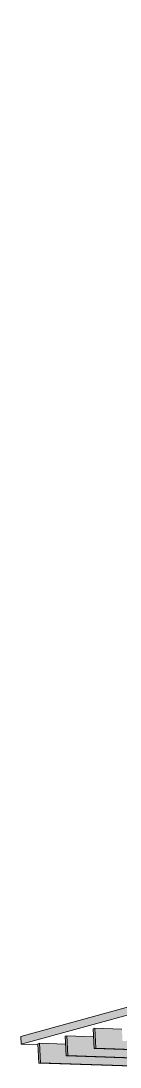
# Model space of a CAD drawing. Header units: inches. Extents: x 30764 to 30770, y -4780 to 4478.
# Drawn here: x 30765.4515 to 30765.4761, y -4779.5137 to -4779.254 of the extents above; entities that cross this region are included whole.
import ezdxf

# ---------------------------------------------------------------- set-up
doc = ezdxf.new("R2010")
doc.units = ezdxf.units.IN
doc.header["$MEASUREMENT"] = 0
doc.layers.add('A-ROOF', color=132, linetype='Continuous', lineweight=13)
doc.layers.add('S-BEAM', color=12, linetype='Continuous', lineweight=9)

msp = doc.modelspace()

# ---------------------------------------------------------------- hatches: boundary and pattern name
at = {"layer": 'A-ROOF'}
msp.add_hatch(color=256, dxfattribs=at).paths.add_polyline_path([(30765.45155, -4779.50797), (30766.36122, -4779.25878), (30766.36121, -4779.25405), (30765.45151, -4779.50607)], flags=0)
at = {"layer": 'S-BEAM'}
for points in [[(30765.46965, -4779.50908), (30765.47008, -4779.50896), (30765.46982, -4779.50403), (30765.46939, -4779.50415), (30765.46959, -4779.50803)], [(30765.50005, -4779.51), (30765.50005, -4779.50994), (30765.50645, -4779.5083), (30765.50645, -4779.50824), (30765.4767, -4779.50718), (30765.47655, -4779.50428), (30765.46982, -4779.50403), (30765.47008, -4779.50896), (30765.49604, -4779.50986)], [(30765.45598, -4779.51269), (30765.45639, -4779.51258), (30765.45612, -4779.50776), (30765.45571, -4779.50787), (30765.45572, -4779.50799)], [(30765.48592, -4779.51355), (30765.48592, -4779.51348), (30765.49222, -4779.51187), (30765.46273, -4779.51088), (30765.46257, -4779.50798), (30765.45613, -4779.50776), (30765.45639, -4779.51258), (30765.48577, -4779.51354)], [(30765.46274, -4779.5109), (30765.46316, -4779.51079), (30765.4629, -4779.50591), (30765.46248, -4779.50603), (30765.46258, -4779.50801)], [(30765.49291, -4779.5118), (30765.49291, -4779.51173), (30765.49926, -4779.51007), (30765.46964, -4779.50905), (30765.46948, -4779.50615), (30765.4629, -4779.50591), (30765.46316, -4779.51079), (30765.49033, -4779.51171)]]:
    msp.add_hatch(color=256, dxfattribs=at).paths.add_polyline_path(points, flags=0)

# ---------------------------------------------------------------- linework, layer by layer
at = {"layer": 'A-ROOF'}
for p, q in [((30765.45151, -4779.50607), (30766.36121, -4779.25405)), ((30766.36122, -4779.25878), (30765.45155, -4779.50797)), ((30765.45151, -4779.50607), (30765.45155, -4779.50797)), ((30765.45155, -4779.50797), (30765.45572, -4779.50812))]:
    msp.add_line(p, q, dxfattribs=at)
at = {"layer": 'S-BEAM'}
for p, q in [((30765.46982, -4779.50403), (30765.46939, -4779.50415)), ((30765.46939, -4779.50415), (30765.46965, -4779.50908)), ((30765.47008, -4779.50896), (30765.46982, -4779.50403)), ((30765.46982, -4779.50403), (30765.47655, -4779.50428)), ((30765.45613, -4779.50776), (30765.45571, -4779.50787)), ((30765.45571, -4779.50787), (30765.45598, -4779.51269)), ((30765.45639, -4779.51258), (30765.45613, -4779.50776)), ((30765.45613, -4779.50776), (30765.46257, -4779.50798)), ((30765.4629, -4779.50591), (30765.46248, -4779.50603)), ((30765.46248, -4779.50603), (30765.46274, -4779.5109)), ((30765.46316, -4779.51079), (30765.4629, -4779.50591)), ((30765.4629, -4779.50591), (30765.46948, -4779.50615)), ((30765.46965, -4779.50908), (30765.47008, -4779.50896)), ((30765.49961, -4779.51012), (30765.46965, -4779.50908)), ((30765.50005, -4779.51), (30765.47008, -4779.50896)), ((30765.45598, -4779.51269), (30765.45639, -4779.51258)), ((30765.48561, -4779.51366), (30765.45598, -4779.51269)), ((30765.48592, -4779.51355), (30765.45639, -4779.51258)), ((30765.46274, -4779.5109), (30765.46316, -4779.51079)), ((30765.49247, -4779.51191), (30765.46274, -4779.5109)), ((30765.49291, -4779.5118), (30765.46316, -4779.51079))]:
    msp.add_line(p, q, dxfattribs=at)

doc.saveas('drawing.dxf')
